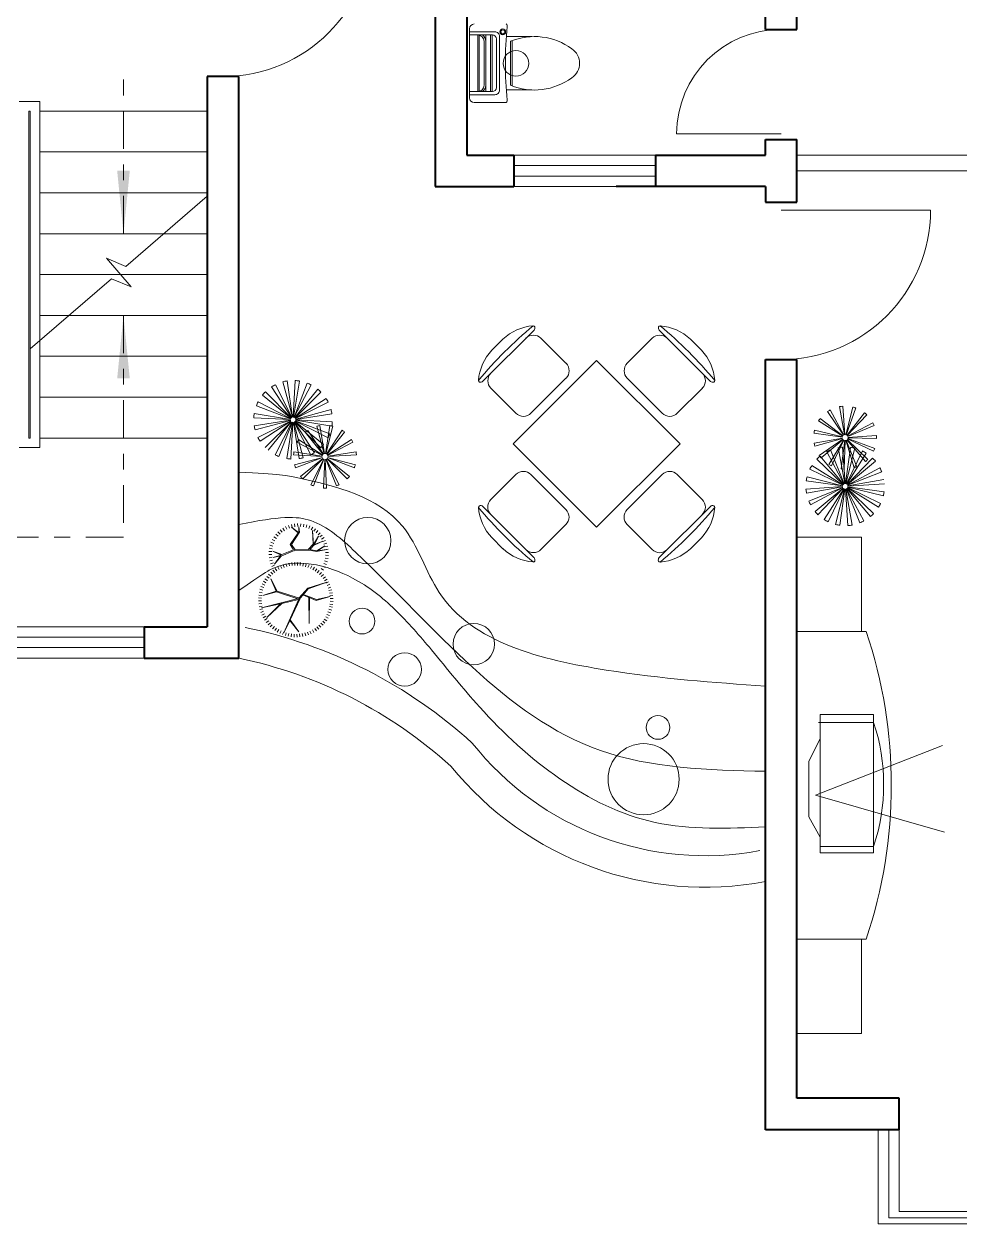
# Model space of a CAD drawing. Header units: millimetres. Extents: x 2835.4 to 2865.6, y 2144.9 to 2157.4.
# Drawn here: x 2850.52 to 2856.47, y 2144.9 to 2152.54 of the extents above; entities that cross this region are included whole.
import ezdxf

# ---------------------------------------------------------------- set-up
doc = ezdxf.new("R2010")
doc.units = ezdxf.units.MM
doc.linetypes.add('ACAD_ISO10W100', pattern=[18, 12, -3, 0, -3])
for name, color, linetype, lineweight in [('cOtAs 1', 254, 'Continuous', 5), ('FURNITURE', 220, 'Continuous', 5), ('Muro1', 162, 'Continuous', 40), ('Puertas', 52, 'Continuous', 5), ('STAIR', 2, 'Continuous', 5), ('WINDOW', 2, 'Continuous', 5)]:
    doc.layers.add(name, color=color, linetype=linetype, lineweight=lineweight)
doc.styles.get("Standard").update_dxf_attribs({"font": 'arial.ttf'})

# ---------------------------------------------------------------- blocks, each defined once
blk = doc.blocks.new('_ARROW')
blk.add_solid([(0, 0), (-1, 0.1), (-1, -0.1)])
blk = doc.blocks.new('apto.')
at = {"layer": 'cOtAs 1', "linetype": 'ACAD_ISO10W100', "lineweight": 5, "ltscale": 0.02}
for points in [[(2851.1528, 2151.2022), (2851.1528, 2152.234)], [(2851.1528, 2150.6822), (2851.1528, 2149.2725), (2849.957, 2149.2725), (2849.957, 2152.1891)]]:
    blk.add_lwpolyline(points, dxfattribs=at)
at = {"layer": 'FURNITURE', "linetype": 'ByBlock'}
for p, q in [((2853.3538, 2152.0663), (2853.3538, 2152.5063)), ((2853.5141, 2152.4863), (2853.3538, 2152.4863)), ((2853.4978, 2152.4663), (2853.3538, 2152.4663)), ((2853.4051, 2152.4663), (2853.4051, 2152.1063)), ((2853.4154, 2152.4652), (2853.4154, 2152.1073)), ((2853.4566, 2152.4663), (2853.4566, 2152.1063)), ((2853.4875, 2152.4663), (2853.4875, 2152.1063)), ((2853.4978, 2152.4663), (2853.4978, 2152.1063)), ((2853.5241, 2152.4413), (2853.5241, 2152.1313)), ((2853.5441, 2152.4563), (2853.5441, 2152.1163)), ((2853.5874, 2152.456), (2853.749, 2152.456)), ((2853.4463, 2152.4263), (2853.4463, 2152.1463)), ((2853.6142, 2152.426), (2853.6142, 2152.1465)), ((2853.6242, 2152.43), (2853.6242, 2152.1425)), ((2853.4978, 2152.1063), (2853.3538, 2152.1063)), ((2853.5141, 2152.0863), (2853.3538, 2152.0863)), ((2853.5873, 2152.1165), (2853.749, 2152.1165)), ((2853.5864, 2152.0363), (2853.3838, 2152.0363)), ((2853.6353, 2151.7022), (2854.5353, 2151.7022)), ((2854.5353, 2151.6355), (2853.6353, 2151.6355)), ((2854.5353, 2151.5688), (2853.6353, 2151.5688)), ((2853.6353, 2151.5022), (2854.5353, 2151.5022)), ((2853.7634, 2150.5883), (2853.4381, 2150.2631)), ((2853.5651, 2150.5315), (2853.495, 2150.4614)), ((2853.8076, 2150.5371), (2853.9667, 2150.378)), ((2854.5155, 2150.5369), (2854.3564, 2150.3778)), ((2854.8849, 2150.2629), (2854.5597, 2150.5881)), ((2854.8281, 2150.4612), (2854.758, 2150.5313)), ((2853.6311, 2149.8648), (2854.1614, 2150.3952)), ((2854.1614, 2150.3952), (2854.6918, 2149.8648)), ((2852.2215, 2150.0331), (2852.095, 2150.2281)), ((2852.2232, 2150.034), (2852.1187, 2150.2417)), ((2852.2265, 2150.0353), (2852.1665, 2150.2599)), ((2852.2284, 2150.0357), (2852.1932, 2150.2655)), ((2852.232, 2150.0359), (2852.2443, 2150.268)), ((2852.2339, 2150.0357), (2852.2714, 2150.2651)), ((2852.2374, 2150.0347), (2852.3208, 2150.2517)), ((2852.2391, 2150.034), (2852.3457, 2150.2406)), ((2853.9667, 2150.2825), (2853.744, 2150.0598)), ((2854.5791, 2150.0596), (2854.3564, 2150.2823)), ((2852.2175, 2150.0294), (2852.0369, 2150.1758)), ((2852.2187, 2150.0308), (2852.0552, 2150.196)), ((2852.2421, 2150.032), (2852.3885, 2150.2126)), ((2852.2435, 2150.0307), (2852.4087, 2150.1943)), ((2852.2458, 2150.0279), (2852.4408, 2150.1544)), ((2853.4894, 2150.2189), (2853.6485, 2150.0598)), ((2854.8337, 2150.2187), (2854.6746, 2150.0596)), ((2852.2147, 2150.0247), (2851.9977, 2150.1081)), ((2852.2155, 2150.0264), (2852.0089, 2150.133)), ((2852.2467, 2150.0263), (2852.4544, 2150.1308)), ((2852.248, 2150.0229), (2852.4726, 2150.0829)), ((2855.7335, 2149.9204), (2855.6465, 2150.0808)), ((2855.7387, 2149.9222), (2855.7069, 2150.1019)), ((2855.7404, 2149.9224), (2855.7262, 2150.1044)), ((2855.746, 2149.922), (2855.79, 2150.0991)), ((2855.7476, 2149.9215), (2855.8087, 2150.0935)), ((2852.2136, 2150.0193), (2851.9814, 2150.0316)), ((2852.2137, 2150.0157), (2851.984, 2149.9805)), ((2852.2138, 2150.0212), (2851.9843, 2150.0587)), ((2852.2141, 2150.0139), (2851.9896, 2149.9538)), ((2852.2154, 2150.0105), (2852.0078, 2149.906)), ((2852.2164, 2150.0088), (2852.0213, 2149.8824)), ((2852.2186, 2150.006), (2852.0534, 2149.8425)), ((2852.22, 2150.0048), (2852.0736, 2149.8242)), ((2852.223, 2150.0028), (2852.1165, 2149.7962)), ((2852.2248, 2150.002), (2852.1413, 2149.785)), ((2852.2282, 2150.0011), (2852.1908, 2149.7717)), ((2852.2301, 2150.0009), (2852.2178, 2149.7687)), ((2852.2337, 2150.0011), (2852.269, 2149.7713)), ((2852.2356, 2150.0014), (2852.2956, 2149.7769)), ((2852.239, 2150.0027), (2852.3435, 2149.7951)), ((2852.2406, 2150.0037), (2852.3671, 2149.8086)), ((2852.2434, 2150.0059), (2852.407, 2149.8407)), ((2852.2447, 2150.0073), (2852.4253, 2149.8609)), ((2852.2467, 2150.0103), (2852.4533, 2149.9038)), ((2852.2474, 2150.0121), (2852.4644, 2149.9287)), ((2852.2484, 2150.021), (2852.4782, 2150.0563)), ((2852.2484, 2150.0156), (2852.4778, 2149.9781)), ((2852.2486, 2150.0175), (2852.4807, 2150.0052)), ((2855.727, 2149.9142), (2855.5721, 2150.0109)), ((2855.7279, 2149.9156), (2855.5832, 2150.0269)), ((2855.732, 2149.9195), (2855.6298, 2150.0707)), ((2855.7525, 2149.9188), (2855.8648, 2150.0627)), ((2855.7538, 2149.9177), (2855.8795, 2150.05)), ((2855.7572, 2149.9132), (2855.9183, 2149.999)), ((2852.4231, 2149.7976), (2852.3086, 2149.9398)), ((2852.4245, 2149.7986), (2852.3244, 2149.9512)), ((2852.4296, 2149.8009), (2852.3828, 2149.9773)), ((2852.4313, 2149.8013), (2852.4018, 2149.9814)), ((2852.4369, 2149.8013), (2852.4659, 2149.9815)), ((2852.4385, 2149.8009), (2852.4849, 2149.9775)), ((2852.4437, 2149.7987), (2852.5434, 2149.9515)), ((2852.445, 2149.7977), (2852.5592, 2149.9401)), ((2855.7245, 2149.9074), (2855.5437, 2149.9327)), ((2855.7248, 2149.9091), (2855.5473, 2149.9518)), ((2855.7579, 2149.9117), (2855.9266, 2149.9814)), ((2852.4186, 2149.792), (2852.2561, 2149.8753)), ((2852.4194, 2149.7935), (2852.2658, 2149.8921)), ((2852.4488, 2149.7935), (2852.6021, 2149.8926)), ((2852.4496, 2149.792), (2852.6119, 2149.8757)), ((2854.1614, 2149.3345), (2853.6311, 2149.8648)), ((2854.6918, 2149.8648), (2854.1614, 2149.3345)), ((2855.7246, 2149.9018), (2855.5451, 2149.8687)), ((2855.725, 2149.9002), (2855.5496, 2149.8497)), ((2855.7274, 2149.8951), (2855.5769, 2149.7918)), ((2855.7284, 2149.8938), (2855.5887, 2149.7763)), ((2855.7326, 2149.8901), (2855.6372, 2149.7345)), ((2855.7341, 2149.8893), (2855.6542, 2149.7252)), ((2855.7395, 2149.8877), (2855.7156, 2149.7067)), ((2855.7411, 2149.6124), (2855.7252, 2149.8444)), ((2855.7412, 2149.8875), (2855.7349, 2149.7051)), ((2855.7467, 2149.8883), (2855.7985, 2149.7132)), ((2855.7483, 2149.8888), (2855.8168, 2149.7196)), ((2855.7531, 2149.8917), (2855.8716, 2149.7528)), ((2855.7544, 2149.8929), (2855.8857, 2149.7662)), ((2855.7575, 2149.8975), (2855.9222, 2149.8188)), ((2855.7582, 2149.899), (2855.9298, 2149.8367)), ((2855.7592, 2149.9062), (2855.9413, 2149.9191)), ((2855.7592, 2149.9045), (2855.9417, 2149.8996)), ((2852.4167, 2149.785), (2852.2344, 2149.795)), ((2852.4168, 2149.7867), (2852.2364, 2149.8143)), ((2852.4173, 2149.7794), (2852.2412, 2149.7313)), ((2852.4178, 2149.7778), (2852.2472, 2149.7128)), ((2852.4206, 2149.773), (2852.2793, 2149.6574)), ((2852.4217, 2149.7717), (2852.2923, 2149.643)), ((2852.4263, 2149.7684), (2852.3442, 2149.6054)), ((2852.4278, 2149.7677), (2852.362, 2149.5975)), ((2852.4404, 2149.7678), (2852.5067, 2149.5977)), ((2852.442, 2149.7685), (2852.5245, 2149.6056)), ((2852.4465, 2149.7717), (2852.5762, 2149.6433)), ((2852.4477, 2149.773), (2852.5892, 2149.6578)), ((2852.4504, 2149.7779), (2852.6212, 2149.7133)), ((2852.451, 2149.7795), (2852.6272, 2149.7318)), ((2852.4514, 2149.7867), (2852.6317, 2149.8148)), ((2852.4515, 2149.785), (2852.6338, 2149.7955)), ((2855.7296, 2149.6071), (2855.562, 2149.7681)), ((2855.731, 2149.6084), (2855.5819, 2149.7867)), ((2855.734, 2149.6104), (2855.6243, 2149.8154)), ((2855.7357, 2149.6112), (2855.649, 2149.8269)), ((2855.7392, 2149.6122), (2855.6982, 2149.841)), ((2855.7446, 2149.6123), (2855.7764, 2149.8426)), ((2855.7465, 2149.6119), (2855.8032, 2149.8374)), ((2855.7499, 2149.6107), (2855.8513, 2149.8199)), ((2855.7516, 2149.6098), (2855.8751, 2149.8067)), ((2855.7544, 2149.6076), (2855.9155, 2149.7752)), ((2852.4333, 2149.7666), (2852.4246, 2149.5843)), ((2852.435, 2149.7666), (2852.4441, 2149.5843)), ((2855.7265, 2149.6026), (2855.5173, 2149.704)), ((2855.7274, 2149.6043), (2855.5305, 2149.7278)), ((2855.7557, 2149.6062), (2855.934, 2149.7553)), ((2855.7577, 2149.6032), (2855.9627, 2149.7129)), ((2853.4892, 2149.511), (2853.6483, 2149.6701)), ((2853.7438, 2149.6701), (2853.9665, 2149.4474)), ((2854.3562, 2149.4472), (2854.5789, 2149.6699)), ((2854.8335, 2149.5108), (2854.6744, 2149.6699)), ((2855.7249, 2149.5973), (2855.4946, 2149.6291)), ((2855.7252, 2149.5992), (2855.4998, 2149.6558)), ((2855.7585, 2149.6015), (2855.9742, 2149.6882)), ((2855.7595, 2149.598), (2855.9883, 2149.639)), ((2855.7248, 2149.5937), (2855.4928, 2149.5779)), ((2855.725, 2149.5918), (2855.4962, 2149.5509)), ((2855.726, 2149.5884), (2855.5103, 2149.5017)), ((2855.7268, 2149.5867), (2855.5218, 2149.477)), ((2855.7288, 2149.5837), (2855.5505, 2149.4346)), ((2855.7301, 2149.5823), (2855.569, 2149.4147)), ((2855.7329, 2149.5801), (2855.6094, 2149.3832)), ((2855.7346, 2149.5792), (2855.6332, 2149.37)), ((2855.738, 2149.5779), (2855.6813, 2149.3525)), ((2855.7399, 2149.5776), (2855.7081, 2149.3473)), ((2855.7434, 2149.5774), (2855.7592, 2149.3455)), ((2855.7453, 2149.5777), (2855.7863, 2149.3488)), ((2855.7488, 2149.5787), (2855.8355, 2149.363)), ((2855.7505, 2149.5795), (2855.8602, 2149.3745)), ((2855.7535, 2149.5815), (2855.9026, 2149.4031)), ((2855.7549, 2149.5828), (2855.9225, 2149.4217)), ((2855.7571, 2149.5856), (2855.954, 2149.4621)), ((2855.758, 2149.5873), (2855.9672, 2149.4859)), ((2855.7593, 2149.5907), (2855.9847, 2149.534)), ((2855.7596, 2149.5925), (2855.9899, 2149.5608)), ((2855.7597, 2149.5961), (2855.9917, 2149.6119)), ((2853.438, 2149.4668), (2853.7632, 2149.1416)), ((2854.5595, 2149.1414), (2854.8847, 2149.4666)), ((2852.1617, 2149.3026), (2852.1499, 2149.3176)), ((2852.1763, 2149.3129), (2852.1662, 2149.329)), ((2852.192, 2149.3216), (2852.1836, 2149.3387)), ((2852.2084, 2149.3286), (2852.2019, 2149.3465)), ((2852.2256, 2149.3339), (2852.2209, 2149.3523)), ((2852.2627, 2149.2989), (2852.222, 2149.3343)), ((2852.222, 2149.3343), (2852.2688, 2149.2992)), ((2852.2431, 2149.3373), (2852.2405, 2149.3561)), ((2852.261, 2149.3389), (2852.2603, 2149.3579)), ((2852.2688, 2149.2992), (2852.2685, 2149.3369)), ((2852.2685, 2149.3369), (2852.2723, 2149.3035)), ((2852.2789, 2149.3386), (2852.2802, 2149.3575)), ((2852.2967, 2149.3364), (2852.2999, 2149.3551)), ((2852.3141, 2149.3324), (2852.3193, 2149.3507)), ((2852.331, 2149.3266), (2852.3381, 2149.3442)), ((2852.3473, 2149.3191), (2852.3562, 2149.3358)), ((2852.3597, 2149.2268), (2852.3548, 2149.3138)), ((2852.3548, 2149.3138), (2852.3617, 2149.2241)), ((2852.3626, 2149.3098), (2852.3733, 2149.3256)), ((2852.377, 2149.2991), (2852.3892, 2149.3137)), ((2853.8074, 2149.1928), (2853.9665, 2149.3519)), ((2854.5153, 2149.1926), (2854.3562, 2149.3517)), ((2852.1085, 2149.2318), (2852.0908, 2149.2389)), ((2852.116, 2149.2481), (2852.0992, 2149.257)), ((2852.1252, 2149.2634), (2852.1094, 2149.274)), ((2852.136, 2149.2777), (2852.1214, 2149.2899)), ((2852.1482, 2149.2908), (2852.1349, 2149.3045)), ((2852.2137, 2149.2251), (2852.2627, 2149.2989)), ((2852.2208, 2149.224), (2852.2723, 2149.3035)), ((2852.3617, 2149.2241), (2852.3932, 2149.2787)), ((2852.3647, 2149.22), (2852.4197, 2149.2455)), ((2852.3932, 2149.2787), (2852.3676, 2149.2259)), ((2852.4197, 2149.2455), (2852.3676, 2149.2259)), ((2852.3901, 2149.2869), (2852.4037, 2149.3001)), ((2852.4018, 2149.2734), (2852.4168, 2149.2851)), ((2852.4121, 2149.2587), (2852.4282, 2149.2688)), ((2852.4208, 2149.2431), (2852.4379, 2149.2514)), ((2852.4278, 2149.2266), (2852.4457, 2149.2331)), ((2853.4948, 2149.2685), (2853.5649, 2149.1984)), ((2854.7578, 2149.1982), (2854.8279, 2149.2683)), ((2855.4353, 2146.1151), (2855.4353, 2149.2714)), ((2855.4353, 2149.2714), (2855.8463, 2149.2714)), ((2855.8463, 2149.2714), (2855.8463, 2148.6714)), ((2852.0962, 2149.1617), (2852.0772, 2149.1611)), ((2852.0965, 2149.1796), (2852.0775, 2149.181)), ((2852.0986, 2149.1974), (2852.0799, 2149.2007)), ((2852.1026, 2149.2149), (2852.0844, 2149.2201)), ((2852.1545, 2149.1565), (2852.1025, 2149.1815)), ((2852.1025, 2149.1815), (2852.16, 2149.1605)), ((2852.1038, 2149.1424), (2852.1545, 2149.1565)), ((2852.2329, 2149.1844), (2852.1562, 2149.1513)), ((2852.16, 2149.1605), (2852.234, 2149.1916)), ((2852.234, 2149.1916), (2852.2137, 2149.2251)), ((2852.2435, 2149.1901), (2852.2208, 2149.224)), ((2852.2381, 2149.1946), (2852.3277, 2149.1929)), ((2852.333, 2149.1886), (2852.2391, 2149.1855)), ((2852.3277, 2149.1929), (2852.3597, 2149.2268)), ((2852.3798, 2149.1805), (2852.333, 2149.1886)), ((2852.368, 2149.226), (2852.3374, 2149.1936)), ((2852.3374, 2149.1936), (2852.3823, 2149.1844)), ((2852.4429, 2149.1928), (2852.3798, 2149.1805)), ((2852.3823, 2149.1844), (2852.4322, 2149.2168)), ((2852.4322, 2149.2168), (2852.3863, 2149.1852)), ((2852.3863, 2149.1852), (2852.4429, 2149.1928)), ((2852.4331, 2149.2095), (2852.4515, 2149.2141)), ((2852.4365, 2149.1919), (2852.4553, 2149.1946)), ((2852.4378, 2149.1562), (2852.4568, 2149.1549)), ((2852.4381, 2149.1741), (2852.4571, 2149.1748)), ((2852.0978, 2149.1439), (2852.0789, 2149.1412)), ((2852.1012, 2149.1263), (2852.0828, 2149.1217)), ((2852.1065, 2149.1092), (2852.0886, 2149.1027)), ((2852.1135, 2149.0927), (2852.0964, 2149.0844)), ((2852.1504, 2149.1535), (2852.1038, 2149.1424)), ((2852.1132, 2149.1009), (2852.1504, 2149.1535)), ((2852.1562, 2149.1513), (2852.1132, 2149.1009)), ((2852.1435, 2149.0653), (2852.1343, 2149.082)), ((2852.1588, 2149.073), (2852.151, 2149.0903)), ((2852.1747, 2149.0795), (2852.1683, 2149.0973)), ((2852.1911, 2149.0846), (2852.1861, 2149.103)), ((2852.2078, 2149.0885), (2852.2042, 2149.1072)), ((2852.2248, 2149.0911), (2852.2227, 2149.11)), ((2852.2419, 2149.0923), (2852.2413, 2149.1113)), ((2852.2591, 2149.0921), (2852.26, 2149.1111)), ((2852.2762, 2149.0907), (2852.2785, 2149.1095)), ((2852.2931, 2149.0878), (2852.2969, 2149.1065)), ((2852.3097, 2149.0837), (2852.315, 2149.102)), ((2852.326, 2149.0783), (2852.3327, 2149.0961)), ((2852.3418, 2149.0716), (2852.3499, 2149.0888)), ((2852.3571, 2149.0637), (2852.3665, 2149.0802)), ((2852.4183, 2149.0878), (2852.4351, 2149.0789)), ((2852.4258, 2149.104), (2852.4435, 2149.0969)), ((2852.4316, 2149.1209), (2852.4499, 2149.1157)), ((2852.4357, 2149.1384), (2852.4544, 2149.1351)), ((2852.068, 2148.9967), (2852.0522, 2149.0073)), ((2852.0782, 2149.0105), (2852.0633, 2149.0224)), ((2852.0894, 2149.0234), (2852.0756, 2149.0364)), ((2852.1016, 2149.0355), (2852.0889, 2149.0495)), ((2852.1242, 2148.9279), (2852.0891, 2149.0074)), ((2852.0891, 2149.0074), (2852.129, 2148.9272)), ((2852.1148, 2149.0465), (2852.1031, 2149.0615)), ((2852.1287, 2149.0565), (2852.1183, 2149.0724)), ((2852.3716, 2149.0546), (2852.3823, 2149.0703)), ((2852.3854, 2149.0444), (2852.3973, 2149.0592)), ((2852.3984, 2149.0331), (2852.4114, 2149.047)), ((2852.4091, 2149.0724), (2852.4248, 2149.0618)), ((2852.4104, 2149.0209), (2852.4245, 2149.0337)), ((2852.4215, 2149.0078), (2852.4365, 2149.0194)), ((2852.4315, 2148.9938), (2852.4473, 2149.0042)), ((2852.0388, 2148.9348), (2852.0206, 2148.9401)), ((2852.0443, 2148.9511), (2852.0265, 2148.9578)), ((2852.051, 2148.9669), (2852.0338, 2148.975)), ((2852.0397, 2148.8996), (2852.1242, 2148.9279)), ((2852.0589, 2148.9821), (2852.0424, 2148.9915)), ((2852.129, 2148.9272), (2852.2718, 2148.8844)), ((2852.3271, 2148.9439), (2852.2676, 2148.8729)), ((2852.2708, 2148.8858), (2852.3241, 2148.948)), ((2852.3241, 2148.948), (2852.4464, 2148.985)), ((2852.4464, 2148.985), (2852.3271, 2148.9439)), ((2852.4403, 2148.9791), (2852.457, 2148.9883)), ((2852.448, 2148.9637), (2852.4653, 2148.9716)), ((2852.4544, 2148.9478), (2852.4723, 2148.9543)), ((2852.4596, 2148.9315), (2852.4779, 2148.9365)), ((2852.0303, 2148.8669), (2852.0113, 2148.8663)), ((2852.0304, 2148.8841), (2852.0114, 2148.885)), ((2852.0319, 2148.9012), (2852.013, 2148.9036)), ((2852.0347, 2148.9181), (2852.0161, 2148.922)), ((2852.03, 2148.821), (2852.2718, 2148.8844)), ((2852.1249, 2148.9242), (2852.0397, 2148.8996)), ((2852.2612, 2148.8788), (2852.1249, 2148.9242)), ((2852.2666, 2148.8743), (2852.1599, 2148.8503)), ((2852.2652, 2148.8733), (2852.1733, 2148.6628)), ((2852.212, 2148.745), (2852.2745, 2148.878)), ((2852.2914, 2148.9094), (2852.3797, 2148.8751)), ((2852.3776, 2148.8693), (2852.2931, 2148.9042)), ((2852.3316, 2148.8861), (2852.3342, 2148.7217)), ((2852.3342, 2148.7217), (2852.3357, 2148.8892)), ((2852.4675, 2148.8931), (2852.3776, 2148.8693)), ((2852.3797, 2148.8751), (2852.4675, 2148.8931)), ((2852.4635, 2148.9148), (2852.4822, 2148.9183)), ((2852.466, 2148.8978), (2852.4849, 2148.8999)), ((2852.4671, 2148.8635), (2852.4861, 2148.8626)), ((2852.4672, 2148.8807), (2852.4862, 2148.8813)), ((2852.0315, 2148.8498), (2852.0126, 2148.8477)), ((2852.034, 2148.8328), (2852.0154, 2148.8293)), ((2852.0379, 2148.8161), (2852.0196, 2148.8111)), ((2852.0431, 2148.7998), (2852.0252, 2148.7933)), ((2852.1505, 2148.8481), (2852.03, 2148.821)), ((2852.0495, 2148.7838), (2852.0322, 2148.776)), ((2852.0633, 2148.7611), (2852.1599, 2148.8503)), ((2852.1505, 2148.8481), (2852.0633, 2148.7611)), ((2852.4465, 2148.7807), (2852.4637, 2148.7726)), ((2852.4532, 2148.7965), (2852.471, 2148.7898)), ((2852.4587, 2148.8128), (2852.4769, 2148.8075)), ((2852.4628, 2148.8295), (2852.4814, 2148.8256)), ((2852.4656, 2148.8464), (2852.4845, 2148.844)), ((2851.2853, 2148.7022), (2849.7853, 2148.7022)), ((2852.0572, 2148.7685), (2852.0405, 2148.7593)), ((2852.0661, 2148.7538), (2852.0502, 2148.7433)), ((2852.076, 2148.7398), (2852.061, 2148.7282)), ((2852.0871, 2148.7267), (2852.073, 2148.7139)), ((2852.0991, 2148.7144), (2852.0861, 2148.7006)), ((2852.1121, 2148.7032), (2852.1002, 2148.6884)), ((2852.1733, 2148.6628), (2852.21, 2148.7409)), ((2852.21, 2148.7409), (2852.2668, 2148.6702)), ((2852.2668, 2148.6702), (2852.212, 2148.745)), ((2852.3827, 2148.7011), (2852.3944, 2148.6861)), ((2852.3959, 2148.7121), (2852.4087, 2148.6981)), ((2852.4081, 2148.7242), (2852.422, 2148.7111)), ((2852.4194, 2148.7371), (2852.4342, 2148.7252)), ((2852.4295, 2148.7509), (2852.4453, 2148.7402)), ((2852.4386, 2148.7655), (2852.4551, 2148.7561)), ((2849.7853, 2148.6355), (2851.2853, 2148.6355)), ((2852.1259, 2148.693), (2852.1152, 2148.6773)), ((2852.1405, 2148.6839), (2852.131, 2148.6674)), ((2852.1557, 2148.676), (2852.1476, 2148.6588)), ((2852.1715, 2148.6693), (2852.1648, 2148.6515)), ((2852.1878, 2148.6639), (2852.1825, 2148.6456)), ((2852.2044, 2148.6597), (2852.2006, 2148.6411)), ((2852.2214, 2148.6569), (2852.219, 2148.6381)), ((2852.2385, 2148.6554), (2852.2376, 2148.6365)), ((2852.2556, 2148.6553), (2852.2562, 2148.6363)), ((2852.2727, 2148.6565), (2852.2748, 2148.6376)), ((2852.2897, 2148.6591), (2852.2933, 2148.6404)), ((2852.3064, 2148.6629), (2852.3115, 2148.6446)), ((2852.3228, 2148.6681), (2852.3292, 2148.6502)), ((2852.3387, 2148.6746), (2852.3465, 2148.6572)), ((2852.3541, 2148.6822), (2852.3632, 2148.6656)), ((2852.3688, 2148.6911), (2852.3792, 2148.6752)), ((2855.4353, 2148.6714), (2855.8763, 2148.6714)), ((2849.7853, 2148.5688), (2851.2853, 2148.5688)), ((2851.2853, 2148.5022), (2849.7853, 2148.5022)), ((2855.923, 2148.0936), (2855.5728, 2148.0936)), ((2855.5824, 2147.9881), (2855.5117, 2147.8468)), ((2855.5535, 2147.6312), (2856.3618, 2147.9453)), ((2855.5117, 2147.8468), (2855.5117, 2147.4934)), ((2855.5535, 2147.6312), (2856.373, 2147.3956)), ((2855.5117, 2147.4934), (2855.5824, 2147.3621)), ((2855.923, 2147.3038), (2855.5828, 2147.3038)), ((2855.4353, 2146.7151), (2855.8763, 2146.7151)), ((2855.8463, 2146.7151), (2855.8463, 2146.1151)), ((2855.4353, 2146.1151), (2855.8463, 2146.1151)), ((2855.9519, 2145.5022), (2855.9519, 2144.9022)), ((2856.0186, 2145.5022), (2856.0186, 2144.9422)), ((2856.0853, 2145.5022), (2856.0853, 2144.9822)), ((2856.0853, 2145.5022), (2856.0853, 2145.2062)), ((2859.0853, 2144.9822), (2856.0853, 2144.9822)), ((2859.2186, 2144.9022), (2855.9519, 2144.9022)), ((2859.1519, 2144.9422), (2856.0186, 2144.9422))]:
    blk.add_line(p, q, dxfattribs=at)
blk.add_lwpolyline([(2855.923, 2148.1435), (2855.5828, 2148.1435), (2855.5828, 2147.2638), (2855.923, 2147.2638)], close=True, dxfattribs=at)
for centre, radius in [((2853.5644, 2152.486), 0.0185), ((2853.5644, 2152.486), 0.0125), ((2853.6482, 2152.2859), 0.0812), ((2852.7062, 2149.2494), 0.1474), ((2852.6696, 2148.7375), 0.0818), ((2853.3804, 2148.5912), 0.1319), ((2852.9412, 2148.4301), 0.1066), ((2854.5516, 2148.0609), 0.0754), ((2854.4601, 2147.7318), 0.2262)]:
    blk.add_circle(centre, radius, dxfattribs=at)
for centre, radius, start, end in [((2853.3838, 2152.5063), 0.03, 90, 180), ((2855.8945, 2152.2848), 2.3135, 174.14787, 179.97138), ((2853.5729, 2152.5206), 0.0202, 348.06698, 50.99332), ((2853.4063, 2152.4263), 0.04, 0, 90), ((2853.4063, 2152.4263), 0.05, 0, 53.1301), ((2853.4991, 2152.4413), 0.025, 0, 90), ((2853.5141, 2152.4563), 0.03, 359.99949, 90), ((2853.7666, 2152.0589), 0.3975, 53.36186, 112.54952), ((2853.9433, 2152.2863), 0.1098, 303.45086, 56.54914), ((2855.8945, 2152.2871), 2.3135, 180.02862, 185.85213), ((2853.4063, 2152.1463), 0.04, 270, 0), ((2853.4063, 2152.1463), 0.05, 306.8699, 0), ((2853.7666, 2152.5137), 0.3975, 247.45048, 306.63814), ((2853.3838, 2152.0663), 0.03, 180, 270), ((2853.4991, 2152.1313), 0.025, 270, 0), ((2853.5141, 2152.1163), 0.03, 270, 0.00203), ((2853.5729, 2152.0513), 0.0202, 311.88509, 11.93302), ((2855.4943, 2148.5322), 2.7127, 129.8023, 140.1977), ((2853.7813, 2150.3015), 0.3156, 94.27346, 133.23486), ((2853.7585, 2150.6063), 0.01, 22.33001, 94.27346), ((2853.7493, 2150.6025), 0.02, 315, 22.33001), ((2854.5738, 2150.6023), 0.02, 157.66999, 225), ((2854.5645, 2150.6061), 0.01, 85.72654, 157.66999), ((2852.8288, 2148.532), 2.7127, 39.8023, 50.1977), ((2854.5418, 2150.3013), 0.3156, 46.76514, 85.72654), ((2853.7599, 2150.4893), 0.0675, 45, 135), ((2854.5632, 2150.4891), 0.0675, 45, 135), ((2853.7249, 2150.2452), 0.3156, 136.76514, 175.72654), ((2854.5981, 2150.245), 0.3156, 4.27346, 43.23486), ((2853.919, 2150.3302), 0.0675, 315, 45), ((2854.4041, 2150.33), 0.0675, 135, 225), ((2853.5371, 2150.2666), 0.0675, 135, 225), ((2854.7859, 2150.2664), 0.0675, 315, 45), ((2852.2311, 2150.0184), 0.25, 116.71873, 122.96543), ((2852.2311, 2150.0184), 0.25, 98.71873, 104.96543), ((2852.2311, 2150.0184), 0.25, 80.71873, 86.96543), ((2852.2311, 2150.0184), 0.25, 62.71873, 68.96543), ((2853.4202, 2150.268), 0.01, 175.72654, 247.66999), ((2853.424, 2150.2772), 0.02, 247.66999, 315), ((2854.8991, 2150.277), 0.02, 225, 292.33001), ((2854.9029, 2150.2678), 0.01, 292.33001, 4.27346), ((2852.2311, 2150.0184), 0.25, 134.71873, 140.96543), ((2852.2311, 2150.0184), 0.25, 44.71873, 50.96543), ((2852.2311, 2150.0184), 0.25, 26.71873, 32.96543), ((2852.2311, 2150.0184), 0.25, 152.71873, 158.96543), ((2852.2311, 2150.0184), 0.25, 8.71873, 14.96543), ((2855.7418, 2149.905), 0.2, 118.46295, 124.0406), ((2855.7418, 2149.905), 0.2, 94.46295, 100.0406), ((2855.7418, 2149.905), 0.2, 70.46295, 76.0406), ((2852.2311, 2150.0184), 0.25, 170.71873, 176.96543), ((2852.2311, 2150.0184), 0.0175, 170.71873, 176.96543), ((2852.2311, 2150.0184), 0.0175, 188.71873, 194.96543), ((2852.2311, 2150.0184), 0.0175, 152.71873, 158.96543), ((2852.2311, 2150.0184), 0.0175, 206.71873, 212.96543), ((2852.2311, 2150.0184), 0.0175, 134.71873, 140.96543), ((2852.2311, 2150.0184), 0.0175, 224.71873, 230.96543), ((2852.2311, 2150.0184), 0.0175, 116.71873, 122.96543), ((2852.2311, 2150.0184), 0.0175, 242.71873, 248.96543), ((2852.2311, 2150.0184), 0.0175, 98.71873, 104.96543), ((2852.2311, 2150.0184), 0.0175, 260.71873, 266.96543), ((2852.2311, 2150.0184), 0.0175, 80.71873, 86.96543), ((2852.2311, 2150.0184), 0.0175, 278.71873, 284.96543), ((2852.2311, 2150.0184), 0.0175, 62.71873, 68.96543), ((2852.2311, 2150.0184), 0.0175, 296.71873, 302.96543), ((2852.2311, 2150.0184), 0.0175, 44.71873, 50.96543), ((2852.2311, 2150.0184), 0.0175, 314.71873, 320.96543), ((2852.2311, 2150.0184), 0.0175, 26.71873, 32.96543), ((2852.2311, 2150.0184), 0.0175, 332.71873, 338.96543), ((2852.2311, 2150.0184), 0.0175, 8.71873, 14.96543), ((2852.2311, 2150.0184), 0.0175, 350.71873, 356.96543), ((2852.2311, 2150.0184), 0.25, 350.71873, 356.96543), ((2853.6962, 2150.1075), 0.0675, 225, 315), ((2854.6268, 2150.1073), 0.0675, 225, 315), ((2855.7418, 2149.905), 0.2, 142.46295, 148.0406), ((2855.7418, 2149.905), 0.2, 46.46295, 52.0406), ((2855.7418, 2149.905), 0.2, 22.46295, 28.0406), ((2852.2311, 2150.0184), 0.25, 188.71873, 194.96543), ((2852.4341, 2149.784), 0.2, 123.28219, 128.85984), ((2852.4341, 2149.784), 0.2, 99.28219, 104.85984), ((2852.2311, 2150.0184), 0.25, 332.71873, 338.96543), ((2852.4341, 2149.784), 0.2, 75.28219, 80.85984), ((2852.4341, 2149.784), 0.2, 51.28219, 56.85984), ((2855.7418, 2149.905), 0.2, 166.46295, 172.0406), ((2852.2311, 2150.0184), 0.25, 206.71873, 212.96543), ((2852.4341, 2149.784), 0.2, 147.28219, 152.85984), ((2852.2311, 2150.0184), 0.25, 314.71873, 320.96543), ((2852.4341, 2149.784), 0.2, 27.28219, 32.85984), ((2855.7418, 2149.905), 0.2, 190.46295, 196.0406), ((2855.7422, 2149.5949), 0.25, 93.89948, 100.14619), ((2855.7418, 2149.905), 0.2, 358.46295, 4.0406), ((2852.2311, 2150.0184), 0.25, 242.71873, 248.96543), ((2852.2311, 2150.0184), 0.25, 260.71873, 266.96543), ((2852.4341, 2149.784), 0.2, 171.28219, 176.85984), ((2852.2311, 2150.0184), 0.25, 278.71873, 284.96543), ((2852.2311, 2150.0184), 0.25, 296.71873, 302.96543), ((2852.4341, 2149.784), 0.2, 3.28219, 8.85984), ((2855.7422, 2149.5949), 0.25, 129.89948, 136.14619), ((2855.7418, 2149.905), 0.2, 214.46295, 220.0406), ((2855.7422, 2149.5949), 0.25, 111.89948, 118.14619), ((2855.7422, 2149.5949), 0.25, 75.89948, 82.14619), ((2855.7422, 2149.5949), 0.25, 57.89948, 64.14619), ((2855.7422, 2149.5949), 0.25, 39.89948, 46.14619), ((2855.7418, 2149.905), 0.2, 334.46295, 340.0406), ((2852.4341, 2149.784), 0.2, 195.28219, 200.85984), ((2852.4341, 2149.784), 0.2, 339.28219, 344.85984), ((2855.7422, 2149.5949), 0.25, 147.89948, 154.14619), ((2855.7418, 2149.905), 0.2, 238.46295, 244.0406), ((2855.7418, 2149.905), 0.2, 262.46295, 268.0406), ((2855.7418, 2149.905), 0.2, 286.46295, 292.0406), ((2855.7418, 2149.905), 0.2, 310.46295, 316.0406), ((2855.7422, 2149.5949), 0.25, 21.89948, 28.14619), ((2852.4341, 2149.784), 0.2, 219.28219, 224.85984), ((2852.4341, 2149.784), 0.2, 315.28219, 320.85984), ((2853.696, 2149.6224), 0.0675, 45, 135), ((2854.6266, 2149.6222), 0.0675, 45, 135), ((2855.7422, 2149.5949), 0.25, 165.89948, 172.14619), ((2852.4341, 2149.784), 0.2, 243.28219, 248.85984), ((2852.4341, 2149.784), 0.2, 267.28219, 272.85984), ((2852.4341, 2149.784), 0.2, 291.28219, 296.85984), ((2855.7422, 2149.5949), 0.25, 183.89948, 190.14619), ((2855.7422, 2149.5949), 0.0175, 183.89948, 190.14619), ((2855.7422, 2149.5949), 0.0175, 165.89948, 172.14619), ((2855.7422, 2149.5949), 0.0175, 201.89948, 208.14619), ((2855.7422, 2149.5949), 0.0175, 147.89948, 154.14619), ((2855.7422, 2149.5949), 0.0175, 219.89948, 226.14619), ((2855.7422, 2149.5949), 0.0175, 129.89948, 136.14619), ((2855.7422, 2149.5949), 0.0175, 237.89948, 244.14619), ((2855.7422, 2149.5949), 0.0175, 111.89948, 118.14619), ((2855.7422, 2149.5949), 0.0175, 255.89948, 262.14619), ((2855.7422, 2149.5949), 0.0175, 93.89948, 100.14619), ((2855.7422, 2149.5949), 0.0175, 273.89948, 280.14619), ((2855.7422, 2149.5949), 0.0175, 75.89948, 82.14619), ((2855.7422, 2149.5949), 0.0175, 291.89948, 298.14619), ((2855.7422, 2149.5949), 0.0175, 57.89948, 64.14619), ((2855.7422, 2149.5949), 0.0175, 309.89948, 316.14619), ((2855.7422, 2149.5949), 0.0175, 39.89948, 46.14619), ((2855.7422, 2149.5949), 0.0175, 327.89948, 334.14619), ((2855.7422, 2149.5949), 0.0175, 21.89948, 28.14619), ((2855.7422, 2149.5949), 0.0175, 345.89948, 352.14619), ((2855.7422, 2149.5949), 0.0175, 3.89948, 10.14619), ((2855.7422, 2149.5949), 0.25, 345.89948, 352.14619), ((2853.42, 2149.4619), 0.01, 112.33001, 184.27346), ((2853.4238, 2149.4527), 0.02, 45, 112.33001), ((2853.5369, 2149.4633), 0.0675, 135, 225), ((2854.7857, 2149.4631), 0.0675, 315, 45), ((2854.8989, 2149.4525), 0.02, 67.66999, 135), ((2854.9027, 2149.4617), 0.01, 355.72654, 67.66999), ((2855.7422, 2149.5949), 0.25, 201.89948, 208.14619), ((2855.7422, 2149.5949), 0.25, 327.89948, 334.14619), ((2853.7248, 2149.4847), 0.3156, 184.27346, 223.23486), ((2855.4941, 2151.1977), 2.7127, 219.8023, 230.1977), ((2853.9188, 2149.3997), 0.0675, 315, 45), ((2854.4039, 2149.3995), 0.0675, 135, 225), ((2852.8286, 2151.1975), 2.7127, 309.8023, 320.1977), ((2854.5979, 2149.4845), 0.3156, 316.76514, 355.72654), ((2855.7422, 2149.5949), 0.25, 219.89948, 226.14619), ((2855.7422, 2149.5949), 0.25, 309.89948, 316.14619), ((2855.7422, 2149.5949), 0.25, 237.89948, 244.14619), ((2855.7422, 2149.5949), 0.25, 255.89948, 262.14619), ((2855.7422, 2149.5949), 0.25, 273.89948, 280.14619), ((2855.7422, 2149.5949), 0.25, 291.89948, 298.14619), ((2853.7811, 2149.4284), 0.3156, 226.76514, 265.72654), ((2853.7597, 2149.2406), 0.0675, 225, 315), ((2854.563, 2149.2404), 0.0675, 225, 315), ((2854.5416, 2149.4282), 0.3156, 274.27346, 313.23486), ((2853.7583, 2149.1236), 0.01, 265.72654, 337.66999), ((2853.7491, 2149.1274), 0.02, 337.66999, 45), ((2854.5736, 2149.1272), 0.02, 135, 202.33001), ((2854.5644, 2149.1234), 0.01, 202.33001, 274.27346), ((2852.9472, 2147.6933), 3.0881, 341.53399, 18.46601), ((2854.7311, 2147.6987), 1.2556, 341.66896, 18.33104)]:
    blk.add_arc(centre, radius, start, end, dxfattribs=at)
for points, knots in [([(2855.2353, 2148.324), (2854.9064, 2148.3469), (2854.1985, 2148.397), (2853.19, 2148.6428), (2852.9532, 2149.4796), (2852.4392, 2149.6171), (2852.143, 2149.6728), (2851.8853, 2149.6844)], [15.441002, 15.441002, 15.441002, 15.441002, 1033.166862, 2203.803977, 2684.426408, 3428.022825, 3594.309988, 3594.309988, 3594.309988, 3594.309988]), ([(2855.2353, 2147.7827), (2854.8685, 2147.7886), (2853.818, 2147.8268), (2853.0597, 2148.7918), (2852.3717, 2149.4119), (2852.1486, 2149.4047), (2851.8853, 2149.3521)], [83.797071, 83.797071, 83.797071, 83.797071, 1144.353573, 3148.215688, 3496.791431, 3799.113181, 3799.113181, 3799.113181, 3799.113181]), ([(2855.2353, 2147.429), (2854.9969, 2147.4174), (2854.3068, 2147.3898), (2853.5828, 2147.9654), (2853.1422, 2148.5218), (2852.8879, 2148.8168), (2852.5797, 2149.0644), (2852.2125, 2149.1529), (2852.0458, 2149.0412), (2851.8853, 2148.9331)], [27.143404, 27.143404, 27.143404, 27.143404, 730.020692, 2066.24503, 2540.44759, 2885.738452, 3222.697319, 3747.168061, 3820.912777, 3820.912777, 3820.912777, 3820.912777])]:
    blk.add_open_spline(points, degree=3, knots=knots, dxfattribs=at)
blk.add_open_spline([(2855.923, 2148.0936), (2855.923, 2147.8303), (2855.923, 2147.5671), (2855.923, 2147.3038)], degree=3, dxfattribs=at)
at = {"layer": 'Muro1'}
for points in [[(2855.4353, 2152.5022), (2855.4353, 2153.6022)], [(2853.1353, 2153.3022), (2853.1353, 2151.5022)], [(2853.3353, 2153.3022), (2853.3353, 2151.7022)], [(2855.2353, 2152.5022), (2855.2353, 2153.3022)], [(2855.2353, 2152.5022), (2855.4353, 2152.5022)], [(2851.6853, 2152.2022), (2851.6853, 2148.7022)], [(2851.8853, 2152.2022), (2851.6853, 2152.2022)], [(2851.8853, 2148.5022), (2851.8853, 2152.2022)], [(2855.2353, 2151.7022), (2855.2353, 2151.8022)], [(2855.2353, 2151.8022), (2855.4353, 2151.8022)], [(2855.4353, 2151.4022), (2855.4353, 2151.8022)], [(2853.3353, 2151.7022), (2853.6353, 2151.7022)], [(2853.6353, 2151.7022), (2853.6353, 2151.5022)], [(2854.5353, 2151.7022), (2854.5353, 2151.5022)], [(2854.5353, 2151.7022), (2855.2353, 2151.7022)], [(2853.1353, 2151.5022), (2853.6353, 2151.5022)], [(2855.2353, 2151.5022), (2854.2853, 2151.5022)], [(2855.2353, 2151.5022), (2855.2353, 2151.4022)], [(2855.2353, 2151.4022), (2855.4353, 2151.4022)], [(2855.2353, 2145.5022), (2855.2353, 2150.4022)], [(2855.2353, 2150.4022), (2855.4353, 2150.4022)], [(2855.4353, 2145.7022), (2855.4353, 2150.4022)], [(2851.2853, 2148.7022), (2851.6853, 2148.7022)], [(2851.2853, 2148.7022), (2851.2853, 2148.5022)], [(2851.2853, 2148.5022), (2851.8853, 2148.5022)], [(2856.0853, 2145.7022), (2855.4353, 2145.7022)], [(2856.0853, 2145.5022), (2856.0853, 2145.7022)], [(2856.0853, 2145.5022), (2855.2353, 2145.5022)]]:
    blk.add_lwpolyline(points, dxfattribs=at)
at = {"layer": 'Puertas', "linetype": 'ByBlock'}
for p, q in [((2855.3353, 2151.8372), (2854.6703, 2151.8372)), ((2855.3353, 2151.3522), (2856.2853, 2151.3522))]:
    blk.add_line(p, q, dxfattribs=at)
for centre, radius, start, end in [((2851.7853, 2153.1522), 0.95, 270, 0), ((2855.3353, 2151.8372), 0.665, 90, 180), ((2855.3353, 2151.3522), 0.95, 270, 0)]:
    blk.add_arc(centre, radius, start, end, dxfattribs=at)
at = {"layer": 'STAIR'}
for p, q in [((2850.6203, 2152.0422), (2850.4903, 2152.0422)), ((2850.5603, 2151.9822), (2850.5503, 2151.9822)), ((2850.5503, 2151.9822), (2850.5503, 2149.9022)), ((2850.5603, 2149.9022), (2850.5603, 2151.9822)), ((2850.6203, 2149.8422), (2850.6203, 2152.0422)), ((2851.6853, 2151.9822), (2850.6203, 2151.9822)), ((2851.6853, 2149.9022), (2851.6853, 2151.9822)), ((2851.6853, 2151.7222), (2850.6203, 2151.7222)), ((2851.6853, 2151.4622), (2850.6203, 2151.4622)), ((2851.1682, 2150.9944), (2851.6853, 2151.4413)), ((2851.6853, 2151.2022), (2850.6203, 2151.2022)), ((2851.0443, 2151.0459), (2851.1682, 2150.9944)), ((2851.2012, 2150.8644), (2851.0443, 2151.0459)), ((2850.5603, 2150.4691), (2851.0774, 2150.9159)), ((2851.6853, 2150.9422), (2850.6203, 2150.9422)), ((2851.0774, 2150.9159), (2851.2012, 2150.8644)), ((2851.6853, 2150.6822), (2850.6203, 2150.6822)), ((2851.6853, 2150.4222), (2850.6203, 2150.4222)), ((2851.6853, 2150.1622), (2850.6203, 2150.1622)), ((2850.5503, 2149.9022), (2850.5603, 2149.9022)), ((2851.6853, 2149.9022), (2850.6203, 2149.9022)), ((2850.4903, 2149.8422), (2850.6203, 2149.8422))]:
    blk.add_line(p, q, dxfattribs=at)
for centre, radius, start, end in [((2851.3009, 2145.6872), 3.075, 47.71338, 78.27164), ((2851.3009, 2145.6872), 2.875, 47.71338, 78.27164), ((2854.8512, 2149.1342), 1.889, 218.35391, 280.58684), ((2854.8505, 2149.1253), 2.0805, 219.07084, 280.65845)]:
    blk.add_arc(centre, radius, start, end, dxfattribs=at)
at = {"layer": 'WINDOW'}
for p, q in [((2857.2353, 2151.7022), (2855.4353, 2151.7022)), ((2857.1353, 2151.6022), (2855.4353, 2151.6022))]:
    blk.add_line(p, q, dxfattribs=at)
at = {"layer": 'cOtAs 1', "linetype": 'ACAD_ISO10W100', "lineweight": 5, "ltscale": 0.02, "xscale": 0.4, "yscale": 0.4, "zscale": 0.4}
for p, rotation in [((2851.1528, 2151.2022), 270), ((2851.1528, 2150.6822), 90)]:
    blk.add_blockref('_ARROW', p, dxfattribs=dict(at, rotation=rotation))
at = {"layer": 'FURNITURE', "linetype": 'ByBlock', "text_generation_flag": 4, "width": 0.8, "flags": 9}
for tag, p in [('YSIZE', (2837.7162, 2156.5716)), ('XSIZE', (2837.7162, 2156.5716)), ('YSIZE', (2845.8353, 2156.6022)), ('XSIZE', (2845.8353, 2156.6022)), ('YSIZE', (2855.2353, 2156.6022)), ('XSIZE', (2855.2353, 2156.6022)), ('YSIZE', (2863.3543, 2156.5716)), ('XSIZE', (2863.3543, 2156.5716)), ('YSIZE', (2839.3296, 2156.3169)), ('XSIZE', (2839.3296, 2156.3169)), ('YSIZE', (2840.1069, 2156.2947)), ('XSIZE', (2840.1069, 2156.2947)), ('YSIZE', (2845.4167, 2156.3198)), ('XSIZE', (2845.4167, 2156.3198)), ('YSIZE', (2855.6538, 2156.3198)), ('XSIZE', (2855.6538, 2156.3198)), ('YSIZE', (2860.9636, 2156.2947)), ('XSIZE', (2860.9636, 2156.2947)), ('YSIZE', (2861.741, 2156.3169)), ('XSIZE', (2861.741, 2156.3169)), ('YSIZE', (2842.5375, 2156.2364)), ('XSIZE', (2842.5375, 2156.2364)), ('YSIZE', (2858.533, 2156.2364)), ('XSIZE', (2858.533, 2156.2364)), ('YSIZE', (2841.6987, 2156.0246)), ('XSIZE', (2841.6987, 2156.0246)), ('YSIZE', (2859.3718, 2156.0246)), ('XSIZE', (2859.3718, 2156.0246)), ('YSIZE', (2836.7281, 2155.653)), ('XSIZE', (2836.7281, 2155.653)), ('YSIZE', (2864.3424, 2155.653)), ('XSIZE', (2864.3424, 2155.653)), ('YSIZE', (2842.4424, 2155.5973)), ('XSIZE', (2842.4424, 2155.5973)), ('YSIZE', (2845.885, 2155.5825)), ('XSIZE', (2845.885, 2155.5825)), ('YSIZE', (2855.1855, 2155.5825)), ('XSIZE', (2855.1855, 2155.5825)), ('YSIZE', (2858.6281, 2155.5973)), ('XSIZE', (2858.6281, 2155.5973)), ('YSIZE', (2844.4096, 2155.2682)), ('XSIZE', (2844.4096, 2155.2682)), ('YSIZE', (2856.6609, 2155.2682)), ('XSIZE', (2856.6609, 2155.2682)), ('YSIZE', (2849.6054, 2154.9378)), ('XSIZE', (2849.6054, 2154.9378)), ('YSIZE', (2851.4651, 2154.9378)), ('XSIZE', (2851.4651, 2154.9378)), ('YSIZE', (2836.5353, 2154.6842)), ('XSIZE', (2836.5353, 2154.6842)), ('YSIZE', (2848.0353, 2154.6843)), ('XSIZE', (2848.0353, 2154.6843)), ('YSIZE', (2853.0353, 2154.6843)), ('XSIZE', (2853.0353, 2154.6843)), ('YSIZE', (2864.5353, 2154.6842)), ('XSIZE', (2864.5353, 2154.6842)), ('YSIZE', (2842.6353, 2154.6342)), ('XSIZE', (2842.6353, 2154.6342)), ('YSIZE', (2858.4352, 2154.6342)), ('XSIZE', (2858.4352, 2154.6342)), ('YSIZE', (2850.4353, 2154.4022)), ('XSIZE', (2850.4353, 2154.4022)), ('YSIZE', (2850.4353, 2154.4022)), ('XSIZE', (2850.4353, 2154.4022)), ('YSIZE', (2850.6353, 2154.4022)), ('XSIZE', (2850.6353, 2154.4022)), ('YSIZE', (2850.6353, 2154.4022)), ('XSIZE', (2850.6353, 2154.4022)), ('YSIZE', (2836.7281, 2153.721)), ('XSIZE', (2836.7281, 2153.721)), ('YSIZE', (2842.4424, 2153.6653)), ('XSIZE', (2842.4424, 2153.6653)), ('YSIZE', (2858.6281, 2153.6653)), ('XSIZE', (2858.6281, 2153.6653)), ('YSIZE', (2864.3424, 2153.721)), ('XSIZE', (2864.3424, 2153.721)), ('YSIZE', (2847.1232, 2153.5022)), ('XSIZE', (2847.1232, 2153.5022)), ('YSIZE', (2853.9473, 2153.5022)), ('XSIZE', (2853.9473, 2153.5022)), ('YSIZE', (2846.4824, 2153.2754)), ('XSIZE', (2846.4824, 2153.2754)), ('YSIZE', (2854.5881, 2153.2754)), ('XSIZE', (2854.5881, 2153.2754)), ('YSIZE', (2841.7353, 2152.9022)), ('XSIZE', (2841.7353, 2152.9022)), ('YSIZE', (2859.3353, 2152.9022)), ('XSIZE', (2859.3353, 2152.9022)), ('YSIZE', (2847.7167, 2152.2863)), ('XSIZE', (2847.7167, 2152.2863)), ('YSIZE', (2853.3538, 2152.2863)), ('XSIZE', (2853.3538, 2152.2863)), ('YSIZE', (2836.3853, 2151.5022)), ('XSIZE', (2836.3853, 2151.5022)), ('YSIZE', (2864.6853, 2151.5022)), ('XSIZE', (2864.6853, 2151.5022)), ('YSIZE', (2835.6353, 2150.2648)), ('XSIZE', (2835.6353, 2150.2648)), ('YSIZE', (2865.4353, 2150.2648)), ('XSIZE', (2865.4353, 2150.2648)), ('YSIZE', (2837.4459, 2150.0357)), ('XSIZE', (2837.4459, 2150.0357)), ('YSIZE', (2848.8284, 2150.032)), ('XSIZE', (2848.8284, 2150.032)), ('YSIZE', (2852.2421, 2150.032)), ('XSIZE', (2852.2421, 2150.032)), ('YSIZE', (2863.6246, 2150.0357)), ('XSIZE', (2863.6246, 2150.0357)), ('YSIZE', (2846.9144, 2149.8678)), ('XSIZE', (2846.9144, 2149.8678)), ('YSIZE', (2854.1561, 2149.8678)), ('XSIZE', (2854.1561, 2149.8678)), ('YSIZE', (2840.9424, 2149.5653)), ('XSIZE', (2840.9424, 2149.5653)), ('YSIZE', (2845.3455, 2149.5918)), ('XSIZE', (2845.3455, 2149.5918)), ('YSIZE', (2855.725, 2149.5918)), ('XSIZE', (2855.725, 2149.5918)), ('YSIZE', (2860.1281, 2149.5653)), ('XSIZE', (2860.1281, 2149.5653)), ('YSIZE', (2838.1777, 2149.472)), ('XSIZE', (2838.1777, 2149.472)), ('YSIZE', (2862.8928, 2149.472)), ('XSIZE', (2862.8928, 2149.472)), ('YSIZE', (2848.7997, 2148.8858)), ('XSIZE', (2848.7997, 2148.8858)), ('YSIZE', (2852.2708, 2148.8858)), ('XSIZE', (2852.2708, 2148.8858)), ('YSIZE', (2841.1353, 2148.6022)), ('XSIZE', (2841.1353, 2148.6022)), ('YSIZE', (2859.9353, 2148.6022)), ('XSIZE', (2859.9353, 2148.6022)), ('YSIZE', (2845.4877, 2148.1759)), ('XSIZE', (2845.4877, 2148.1759)), ('YSIZE', (2855.5828, 2148.1759)), ('XSIZE', (2855.5828, 2148.1759)), ('YSIZE', (2836.062, 2147.8073)), ('XSIZE', (2836.062, 2147.8073)), ('YSIZE', (2865.0085, 2147.8073)), ('XSIZE', (2865.0085, 2147.8073)), ('YSIZE', (2841.3353, 2147.7303)), ('XSIZE', (2841.3353, 2147.7303)), ('YSIZE', (2859.7353, 2147.7303)), ('XSIZE', (2859.7353, 2147.7303)), ('YSIZE', (2836.0759, 2147.6637)), ('XSIZE', (2836.0759, 2147.6637)), ('YSIZE', (2840.9424, 2147.6333)), ('XSIZE', (2840.9424, 2147.6333)), ('YSIZE', (2841.3353, 2147.6933)), ('XSIZE', (2841.3353, 2147.6933)), ('YSIZE', (2842.8444, 2147.6298)), ('XSIZE', (2842.8444, 2147.6298)), ('YSIZE', (2845.6353, 2147.6933)), ('XSIZE', (2845.6353, 2147.6933)), ('YSIZE', (2855.4353, 2147.6933)), ('XSIZE', (2855.4353, 2147.6933)), ('YSIZE', (2858.2261, 2147.6298)), ('XSIZE', (2858.2261, 2147.6298)), ('YSIZE', (2859.7353, 2147.6933)), ('XSIZE', (2859.7353, 2147.6933)), ('YSIZE', (2860.1281, 2147.6333)), ('XSIZE', (2860.1281, 2147.6333)), ('YSIZE', (2864.9946, 2147.6637)), ('XSIZE', (2864.9946, 2147.6637))]:
    blk.add_attdef(tag, p, '', height=0.000056, rotation=180, dxfattribs=at)

msp = doc.modelspace()

# ---------------------------------------------------------------- block references
msp.add_blockref('apto.', (0, 0))

doc.saveas('drawing.dxf')
